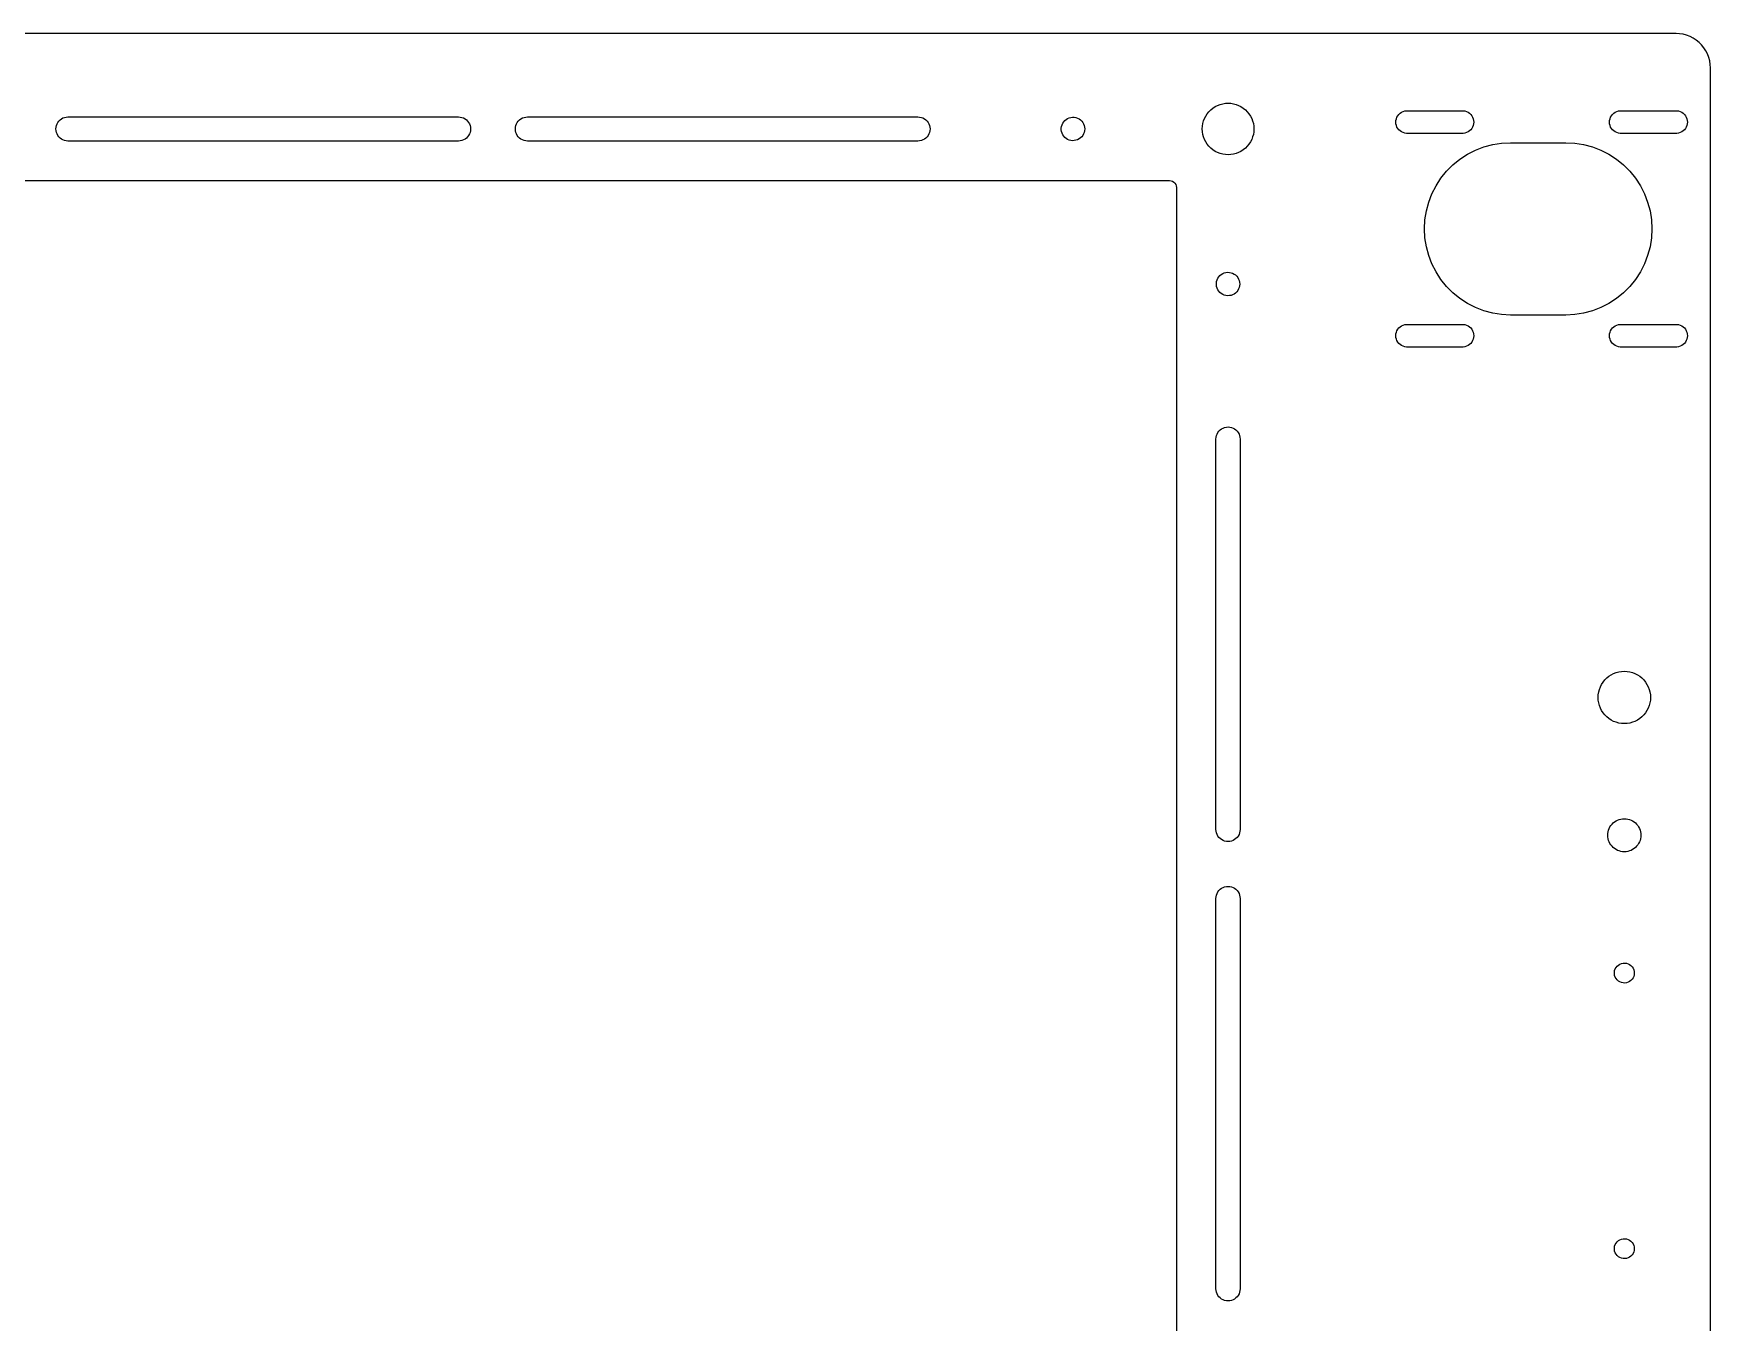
# Model space of a CAD drawing. Header units: metres. Extents: x -212 to 212, y -156 to 156.
# Drawn here: x -30.8 to 212.5, y -30.7 to 156.3 of the extents above; entities that cross this region are included whole.
import ezdxf

# ---------------------------------------------------------------- set-up
doc = ezdxf.new("R2010")
doc.units = ezdxf.units.M

msp = doc.modelspace()

# ---------------------------------------------------------------- linework, layer by layer
for p, q in [((207.5, 156.35), (-207.5, 156.35)), ((208.023, 156.323), (207.5, 156.35)), ((208.54, 156.241), (208.023, 156.323)), ((209.045, 156.105), (208.54, 156.241)), ((209.534, 155.918), (209.045, 156.105)), ((210, 155.68), (209.534, 155.918)), ((210.439, 155.395), (210, 155.68)), ((210.846, 155.066), (210.439, 155.395)), ((211.216, 154.696), (210.846, 155.066)), ((211.545, 154.289), (211.216, 154.696)), ((211.83, 153.85), (211.545, 154.289)), ((212.068, 153.384), (211.83, 153.85)), ((212.255, 152.895), (212.068, 153.384)), ((212.391, 152.39), (212.255, 152.895)), ((212.473, 151.873), (212.391, 152.39)), ((212.5, 151.35), (212.473, 151.873)), ((212.5, -151.35), (212.5, 151.35)), ((140.975, 145.926), (141.341, 146.066)), ((141.341, 146.066), (141.72, 146.168)), ((141.72, 146.168), (142.108, 146.229)), ((142.108, 146.229), (142.5, 146.25)), ((142.5, 146.25), (142.892, 146.229)), ((142.892, 146.229), (143.28, 146.168)), ((143.28, 146.168), (143.659, 146.066)), ((143.659, 146.066), (144.025, 145.926)), ((-27.3055, 143.446), (-27.1559, 143.646)), ((-27.1559, 143.646), (-26.9793, 143.823)), ((-26.9793, 143.823), (-26.7794, 143.972)), ((-26.7794, 143.972), (-26.5603, 144.092)), ((-26.5603, 144.092), (-26.3264, 144.179)), ((-26.3264, 144.179), (-26.0824, 144.232)), ((-26.0824, 144.232), (-25.8333, 144.25)), ((-25.8333, 144.25), (30.8333, 144.25)), ((30.8333, 144.25), (31.0824, 144.232)), ((31.0824, 144.232), (31.3264, 144.179)), ((31.3264, 144.179), (31.5603, 144.092)), ((31.5603, 144.092), (31.7794, 143.972)), ((31.7794, 143.972), (31.9793, 143.823)), ((31.9793, 143.823), (32.1559, 143.646)), ((32.1559, 143.646), (32.3055, 143.446)), ((39.3611, 143.446), (39.5108, 143.646)), ((39.5108, 143.646), (39.6873, 143.823)), ((39.6873, 143.823), (39.8872, 143.972)), ((39.8872, 143.972), (40.1064, 144.092)), ((40.1064, 144.092), (40.3403, 144.179)), ((40.3403, 144.179), (40.5843, 144.232)), ((40.5843, 144.232), (40.8333, 144.25)), ((40.8333, 144.25), (97.5, 144.25)), ((97.5, 144.25), (97.7491, 144.232)), ((97.7491, 144.232), (97.993, 144.179)), ((97.993, 144.179), (98.227, 144.092)), ((98.227, 144.092), (98.4461, 143.972)), ((98.4461, 143.972), (98.646, 143.823)), ((98.646, 143.823), (98.8226, 143.646)), ((98.8226, 143.646), (98.9722, 143.446)), ((118.654, 143.539), (118.82, 143.724)), ((118.82, 143.724), (119.011, 143.883)), ((119.011, 143.883), (119.223, 144.012)), ((119.223, 144.012), (119.451, 144.109)), ((119.451, 144.109), (119.691, 144.172)), ((119.691, 144.172), (119.938, 144.199)), ((119.938, 144.199), (120.186, 144.19)), ((120.186, 144.19), (120.43, 144.145)), ((120.43, 144.145), (120.665, 144.065)), ((120.665, 144.065), (120.886, 143.951)), ((120.886, 143.951), (121.087, 143.807)), ((121.087, 143.807), (121.266, 143.634)), ((121.266, 143.634), (121.418, 143.438)), ((138.832, 143.28), (138.934, 143.659)), ((138.934, 143.659), (139.074, 144.025)), ((139.074, 144.025), (139.252, 144.375)), ((139.252, 144.375), (139.466, 144.704)), ((139.466, 144.704), (139.713, 145.009)), ((139.713, 145.009), (139.991, 145.287)), ((139.991, 145.287), (140.296, 145.534)), ((140.296, 145.534), (140.625, 145.748)), ((140.625, 145.748), (140.975, 145.926)), ((144.025, 145.926), (144.375, 145.748)), ((144.375, 145.748), (144.704, 145.534)), ((144.704, 145.534), (145.009, 145.287)), ((145.009, 145.287), (145.287, 145.009)), ((145.287, 145.009), (145.534, 144.704)), ((145.534, 144.704), (145.748, 144.375)), ((145.748, 144.375), (145.926, 144.025)), ((145.926, 144.025), (146.066, 143.659)), ((146.066, 143.659), (146.168, 143.28)), ((166.85, 143.5), (166.868, 143.746)), ((166.868, 143.746), (166.923, 143.986)), ((166.923, 143.986), (167.013, 144.216)), ((167.013, 144.216), (167.137, 144.429)), ((167.137, 144.429), (167.29, 144.622)), ((167.29, 144.622), (167.471, 144.79)), ((167.471, 144.79), (167.675, 144.929)), ((167.675, 144.929), (167.897, 145.036)), ((167.897, 145.036), (168.133, 145.109)), ((168.133, 145.109), (168.377, 145.145)), ((168.377, 145.145), (176.623, 145.145)), ((176.623, 145.145), (176.867, 145.109)), ((176.867, 145.109), (177.103, 145.036)), ((177.103, 145.036), (177.325, 144.929)), ((177.325, 144.929), (177.529, 144.79)), ((177.529, 144.79), (177.71, 144.622)), ((177.71, 144.622), (177.863, 144.429)), ((177.863, 144.429), (177.987, 144.216)), ((177.987, 144.216), (178.077, 143.986)), ((178.077, 143.986), (178.132, 143.746)), ((178.132, 143.746), (178.15, 143.5)), ((197.85, 143.5), (197.868, 143.746)), ((197.868, 143.746), (197.923, 143.986)), ((197.923, 143.986), (198.013, 144.216)), ((198.013, 144.216), (198.137, 144.429)), ((198.137, 144.429), (198.29, 144.622)), ((198.29, 144.622), (198.471, 144.79)), ((198.471, 144.79), (198.675, 144.929)), ((198.675, 144.929), (198.897, 145.036)), ((198.897, 145.036), (199.133, 145.109)), ((199.133, 145.109), (199.377, 145.145)), ((199.377, 145.145), (207.623, 145.145)), ((207.623, 145.145), (207.867, 145.109)), ((207.867, 145.109), (208.103, 145.036)), ((208.103, 145.036), (208.325, 144.929)), ((208.325, 144.929), (208.529, 144.79)), ((208.529, 144.79), (208.71, 144.622)), ((208.71, 144.622), (208.863, 144.429)), ((208.863, 144.429), (208.987, 144.216)), ((208.987, 144.216), (209.077, 143.986)), ((209.077, 143.986), (209.132, 143.746)), ((209.132, 143.746), (209.15, 143.5)), ((-27.5833, 142.5), (-27.5655, 142.749)), ((-27.5655, 142.251), (-27.5833, 142.5)), ((-27.5655, 142.749), (-27.5124, 142.993)), ((-27.5124, 142.007), (-27.5655, 142.251)), ((-27.5124, 142.993), (-27.4252, 143.227)), ((-27.4252, 141.773), (-27.5124, 142.007)), ((-27.4252, 143.227), (-27.3055, 143.446)), ((-27.3055, 141.554), (-27.4252, 141.773)), ((-27.1559, 141.354), (-27.3055, 141.554)), ((-26.9793, 141.177), (-27.1559, 141.354)), ((-26.7794, 141.028), (-26.9793, 141.177)), ((31.9793, 141.177), (31.7794, 141.028)), ((32.1559, 141.354), (31.9793, 141.177)), ((32.3055, 141.554), (32.1559, 141.354)), ((32.3055, 143.446), (32.4252, 143.227)), ((32.4252, 141.773), (32.3055, 141.554)), ((32.4252, 143.227), (32.5124, 142.993)), ((32.5124, 142.007), (32.4252, 141.773)), ((32.5124, 142.993), (32.5655, 142.749)), ((32.5655, 142.251), (32.5124, 142.007)), ((32.5655, 142.749), (32.5833, 142.5)), ((32.5833, 142.5), (32.5655, 142.251)), ((39.0833, 142.5), (39.1011, 142.749)), ((39.1011, 142.251), (39.0833, 142.5)), ((39.1011, 142.749), (39.1542, 142.993)), ((39.1542, 142.007), (39.1011, 142.251)), ((39.1542, 142.993), (39.2415, 143.227)), ((39.2415, 141.773), (39.1542, 142.007)), ((39.2415, 143.227), (39.3611, 143.446)), ((39.3611, 141.554), (39.2415, 141.773)), ((39.5108, 141.354), (39.3611, 141.554)), ((39.6873, 141.177), (39.5108, 141.354)), ((39.8872, 141.028), (39.6873, 141.177)), ((98.646, 141.177), (98.4461, 141.028)), ((98.8226, 141.354), (98.646, 141.177)), ((98.9722, 141.554), (98.8226, 141.354)), ((98.9722, 143.446), (99.0919, 143.227)), ((99.0919, 141.773), (98.9722, 141.554)), ((99.0919, 143.227), (99.1791, 142.993)), ((99.1791, 142.007), (99.0919, 141.773)), ((99.1791, 142.993), (99.2322, 142.749)), ((99.2322, 142.251), (99.1791, 142.007)), ((99.2322, 142.749), (99.25, 142.5)), ((99.25, 142.5), (99.2322, 142.251)), ((118.305, 142.624), (118.341, 142.87)), ((118.305, 142.376), (118.305, 142.624)), ((118.341, 142.13), (118.305, 142.376)), ((118.341, 142.87), (118.412, 143.107)), ((118.412, 141.893), (118.341, 142.13)), ((118.412, 143.107), (118.518, 143.332)), ((118.518, 141.668), (118.412, 141.893)), ((118.518, 143.332), (118.654, 143.539)), ((118.654, 141.461), (118.518, 141.668)), ((118.82, 141.276), (118.654, 141.461)), ((119.011, 141.117), (118.82, 141.276)), ((121.087, 141.193), (120.886, 141.049)), ((121.266, 141.366), (121.087, 141.193)), ((121.418, 141.562), (121.266, 141.366)), ((121.418, 143.438), (121.539, 143.222)), ((121.539, 141.778), (121.418, 141.562)), ((121.539, 143.222), (121.628, 142.99)), ((121.628, 142.01), (121.539, 141.778)), ((121.628, 142.99), (121.682, 142.748)), ((121.682, 142.252), (121.628, 142.01)), ((121.682, 142.748), (121.7, 142.5)), ((121.7, 142.5), (121.682, 142.252)), ((138.75, 142.5), (138.771, 142.892)), ((138.771, 142.108), (138.75, 142.5)), ((138.771, 142.892), (138.832, 143.28)), ((138.832, 141.72), (138.771, 142.108)), ((138.934, 141.341), (138.832, 141.72)), ((139.074, 140.975), (138.934, 141.341)), ((146.066, 141.341), (145.926, 140.975)), ((146.168, 141.72), (146.066, 141.341)), ((146.168, 143.28), (146.229, 142.892)), ((146.229, 142.108), (146.168, 141.72)), ((146.229, 142.892), (146.25, 142.5)), ((146.25, 142.5), (146.229, 142.108)), ((166.868, 143.254), (166.85, 143.5)), ((166.923, 143.014), (166.868, 143.254)), ((167.013, 142.784), (166.923, 143.014)), ((167.137, 142.571), (167.013, 142.784)), ((167.29, 142.378), (167.137, 142.571)), ((167.471, 142.21), (167.29, 142.378)), ((167.675, 142.071), (167.471, 142.21)), ((167.897, 141.964), (167.675, 142.071)), ((168.133, 141.891), (167.897, 141.964)), ((168.377, 141.855), (168.133, 141.891)), ((176.623, 141.855), (168.377, 141.855)), ((176.867, 141.891), (176.623, 141.855)), ((177.103, 141.964), (176.867, 141.891)), ((177.325, 142.071), (177.103, 141.964)), ((177.529, 142.21), (177.325, 142.071)), ((177.71, 142.378), (177.529, 142.21)), ((177.863, 142.571), (177.71, 142.378)), ((177.987, 142.784), (177.863, 142.571)), ((178.077, 143.014), (177.987, 142.784)), ((178.132, 143.254), (178.077, 143.014)), ((178.15, 143.5), (178.132, 143.254)), ((197.868, 143.254), (197.85, 143.5)), ((197.923, 143.014), (197.868, 143.254)), ((198.013, 142.784), (197.923, 143.014)), ((198.137, 142.571), (198.013, 142.784)), ((198.29, 142.378), (198.137, 142.571)), ((198.471, 142.21), (198.29, 142.378)), ((198.675, 142.071), (198.471, 142.21)), ((198.897, 141.964), (198.675, 142.071)), ((199.133, 141.891), (198.897, 141.964)), ((199.377, 141.855), (199.133, 141.891)), ((207.623, 141.855), (199.377, 141.855)), ((207.867, 141.891), (207.623, 141.855)), ((208.103, 141.964), (207.867, 141.891)), ((208.325, 142.071), (208.103, 141.964)), ((208.529, 142.21), (208.325, 142.071)), ((208.71, 142.378), (208.529, 142.21)), ((208.863, 142.571), (208.71, 142.378)), ((208.987, 142.784), (208.863, 142.571)), ((209.077, 143.014), (208.987, 142.784)), ((209.132, 143.254), (209.077, 143.014)), ((209.15, 143.5), (209.132, 143.254)), ((-26.5603, 140.908), (-26.7794, 141.028)), ((-26.3264, 140.821), (-26.5603, 140.908)), ((-26.0824, 140.768), (-26.3264, 140.821)), ((-25.8333, 140.75), (-26.0824, 140.768)), ((30.8333, 140.75), (-25.8333, 140.75)), ((31.0824, 140.768), (30.8333, 140.75)), ((31.3264, 140.821), (31.0824, 140.768)), ((31.5603, 140.908), (31.3264, 140.821)), ((31.7794, 141.028), (31.5603, 140.908)), ((40.1064, 140.908), (39.8872, 141.028)), ((40.3403, 140.821), (40.1064, 140.908)), ((40.5843, 140.768), (40.3403, 140.821)), ((40.8333, 140.75), (40.5843, 140.768)), ((97.5, 140.75), (40.8333, 140.75)), ((97.7491, 140.768), (97.5, 140.75)), ((97.993, 140.821), (97.7491, 140.768)), ((98.227, 140.908), (97.993, 140.821)), ((98.4461, 141.028), (98.227, 140.908)), ((119.223, 140.988), (119.011, 141.117)), ((119.451, 140.891), (119.223, 140.988)), ((119.691, 140.828), (119.451, 140.891)), ((119.938, 140.801), (119.691, 140.828)), ((120.186, 140.81), (119.938, 140.801)), ((120.43, 140.855), (120.186, 140.81)), ((120.665, 140.935), (120.43, 140.855)), ((120.886, 141.049), (120.665, 140.935)), ((139.252, 140.625), (139.074, 140.975)), ((139.466, 140.296), (139.252, 140.625)), ((139.713, 139.991), (139.466, 140.296)), ((139.991, 139.713), (139.713, 139.991)), ((140.296, 139.466), (139.991, 139.713)), ((140.625, 139.252), (140.296, 139.466)), ((140.975, 139.074), (140.625, 139.252)), ((141.341, 138.934), (140.975, 139.074)), ((141.72, 138.832), (141.341, 138.934)), ((142.108, 138.771), (141.72, 138.832)), ((142.5, 138.75), (142.108, 138.771)), ((142.892, 138.771), (142.5, 138.75)), ((143.28, 138.832), (142.892, 138.771)), ((143.659, 138.934), (143.28, 138.832)), ((144.025, 139.074), (143.659, 138.934)), ((144.375, 139.252), (144.025, 139.074)), ((144.704, 139.466), (144.375, 139.252)), ((145.009, 139.713), (144.704, 139.466)), ((145.287, 139.991), (145.009, 139.713)), ((145.534, 140.296), (145.287, 139.991)), ((145.748, 140.625), (145.534, 140.296)), ((145.926, 140.975), (145.748, 140.625)), ((176.153, 138.113), (177.25, 138.825)), ((177.25, 138.825), (178.416, 139.419)), ((178.416, 139.419), (179.637, 139.888)), ((179.637, 139.888), (180.901, 140.227)), ((180.901, 140.227), (182.193, 140.432)), ((182.193, 140.432), (183.5, 140.5)), ((183.5, 140.5), (191.5, 140.5)), ((191.5, 140.5), (192.807, 140.432)), ((192.807, 140.432), (194.099, 140.227)), ((194.099, 140.227), (195.363, 139.888)), ((195.363, 139.888), (196.584, 139.419)), ((196.584, 139.419), (197.75, 138.825)), ((197.75, 138.825), (198.847, 138.113)), ((173.387, 135.347), (174.211, 136.364)), ((174.211, 136.364), (175.136, 137.289)), ((175.136, 137.289), (176.153, 138.113)), ((198.847, 138.113), (199.864, 137.289)), ((199.864, 137.289), (200.789, 136.364)), ((200.789, 136.364), (201.613, 135.347)), ((-134, 135), (134, 135)), ((134, 135), (134.223, 134.975)), ((134.223, 134.975), (134.434, 134.901)), ((134.434, 134.901), (134.623, 134.782)), ((134.623, 134.782), (134.782, 134.623)), ((134.782, 134.623), (134.901, 134.434)), ((134.901, 134.434), (134.975, 134.223)), ((134.975, 134.223), (135, 134)), ((135, 134), (135, -134)), ((172.081, 133.084), (172.675, 134.25)), ((172.675, 134.25), (173.387, 135.347)), ((201.613, 135.347), (202.325, 134.25)), ((202.325, 134.25), (202.919, 133.084)), ((171.273, 130.599), (171.612, 131.863)), ((171.612, 131.863), (172.081, 133.084)), ((202.919, 133.084), (203.388, 131.863)), ((203.388, 131.863), (203.727, 130.599)), ((171, 128), (171.068, 129.307)), ((171.068, 129.307), (171.273, 130.599)), ((203.727, 130.599), (203.932, 129.307)), ((203.932, 129.307), (204, 128)), ((171.068, 126.693), (171, 128)), ((171.273, 125.401), (171.068, 126.693)), ((203.932, 126.693), (203.727, 125.401)), ((204, 128), (203.932, 126.693)), ((171.612, 124.137), (171.273, 125.401)), ((172.081, 122.916), (171.612, 124.137)), ((203.388, 124.137), (202.919, 122.916)), ((203.727, 125.401), (203.388, 124.137)), ((141.951, 121.609), (142.191, 121.672)), ((142.191, 121.672), (142.438, 121.699)), ((142.438, 121.699), (142.686, 121.69)), ((142.686, 121.69), (142.93, 121.645)), ((172.675, 121.75), (172.081, 122.916)), ((173.387, 120.653), (172.675, 121.75)), ((202.325, 121.75), (201.613, 120.653)), ((202.919, 122.916), (202.325, 121.75)), ((140.805, 120.124), (140.841, 120.37)), ((140.805, 119.876), (140.805, 120.124)), ((140.841, 119.63), (140.805, 119.876)), ((140.841, 120.37), (140.912, 120.607)), ((140.912, 119.393), (140.841, 119.63)), ((140.912, 120.607), (141.018, 120.832)), ((141.018, 119.168), (140.912, 119.393)), ((141.018, 120.832), (141.154, 121.039)), ((141.154, 121.039), (141.32, 121.224)), ((141.32, 121.224), (141.511, 121.383)), ((141.511, 121.383), (141.723, 121.512)), ((141.723, 121.512), (141.951, 121.609)), ((142.93, 121.645), (143.165, 121.565)), ((143.165, 121.565), (143.386, 121.451)), ((143.386, 121.451), (143.587, 121.307)), ((143.587, 121.307), (143.766, 121.134)), ((143.766, 121.134), (143.918, 120.938)), ((143.918, 120.938), (144.039, 120.722)), ((144.039, 119.278), (143.918, 119.062)), ((144.039, 120.722), (144.128, 120.49)), ((144.128, 119.51), (144.039, 119.278)), ((144.128, 120.49), (144.182, 120.248)), ((144.182, 119.752), (144.128, 119.51)), ((144.182, 120.248), (144.2, 120)), ((144.2, 120), (144.182, 119.752)), ((174.211, 119.636), (173.387, 120.653)), ((175.136, 118.711), (174.211, 119.636)), ((200.789, 119.636), (199.864, 118.711)), ((201.613, 120.653), (200.789, 119.636)), ((141.154, 118.961), (141.018, 119.168)), ((141.32, 118.776), (141.154, 118.961)), ((141.511, 118.617), (141.32, 118.776)), ((141.723, 118.488), (141.511, 118.617)), ((141.951, 118.391), (141.723, 118.488)), ((142.191, 118.328), (141.951, 118.391)), ((142.438, 118.301), (142.191, 118.328)), ((142.686, 118.31), (142.438, 118.301)), ((142.93, 118.355), (142.686, 118.31)), ((143.165, 118.435), (142.93, 118.355)), ((143.386, 118.549), (143.165, 118.435)), ((143.587, 118.693), (143.386, 118.549)), ((143.766, 118.866), (143.587, 118.693)), ((143.918, 119.062), (143.766, 118.866)), ((176.153, 117.887), (175.136, 118.711)), ((177.25, 117.175), (176.153, 117.887)), ((178.416, 116.581), (177.25, 117.175)), ((197.75, 117.175), (196.584, 116.581)), ((198.847, 117.887), (197.75, 117.175)), ((199.864, 118.711), (198.847, 117.887)), ((179.637, 116.112), (178.416, 116.581)), ((180.901, 115.773), (179.637, 116.112)), ((182.193, 115.568), (180.901, 115.773)), ((183.5, 115.5), (182.193, 115.568)), ((191.5, 115.5), (183.5, 115.5)), ((192.807, 115.568), (191.5, 115.5)), ((194.099, 115.773), (192.807, 115.568)), ((195.363, 116.112), (194.099, 115.773)), ((196.584, 116.581), (195.363, 116.112)), ((166.85, 112.5), (166.868, 112.746)), ((166.868, 112.254), (166.85, 112.5)), ((166.868, 112.746), (166.923, 112.986)), ((166.923, 112.014), (166.868, 112.254)), ((166.923, 112.986), (167.013, 113.216)), ((167.013, 111.784), (166.923, 112.014)), ((167.013, 113.216), (167.137, 113.429)), ((167.137, 113.429), (167.29, 113.622)), ((167.29, 113.622), (167.471, 113.79)), ((167.471, 113.79), (167.675, 113.929)), ((167.675, 113.929), (167.897, 114.036)), ((167.897, 114.036), (168.133, 114.109)), ((168.133, 114.109), (168.377, 114.145)), ((168.377, 114.145), (176.623, 114.145)), ((176.623, 114.145), (176.867, 114.109)), ((176.867, 114.109), (177.103, 114.036)), ((177.103, 114.036), (177.325, 113.929)), ((177.325, 113.929), (177.529, 113.79)), ((177.529, 113.79), (177.71, 113.622)), ((177.71, 113.622), (177.863, 113.429)), ((177.863, 113.429), (177.987, 113.216)), ((177.987, 113.216), (178.077, 112.986)), ((178.077, 112.014), (177.987, 111.784)), ((178.077, 112.986), (178.132, 112.746)), ((178.132, 112.254), (178.077, 112.014)), ((178.132, 112.746), (178.15, 112.5)), ((178.15, 112.5), (178.132, 112.254)), ((197.85, 112.5), (197.868, 112.746)), ((197.868, 112.254), (197.85, 112.5)), ((197.868, 112.746), (197.923, 112.986)), ((197.923, 112.014), (197.868, 112.254)), ((197.923, 112.986), (198.013, 113.216)), ((198.013, 111.784), (197.923, 112.014)), ((198.013, 113.216), (198.137, 113.429)), ((198.137, 113.429), (198.29, 113.622)), ((198.29, 113.622), (198.471, 113.79)), ((198.471, 113.79), (198.675, 113.929)), ((198.675, 113.929), (198.897, 114.036)), ((198.897, 114.036), (199.133, 114.109)), ((199.133, 114.109), (199.377, 114.145)), ((199.377, 114.145), (207.623, 114.145)), ((207.623, 114.145), (207.867, 114.109)), ((207.867, 114.109), (208.103, 114.036)), ((208.103, 114.036), (208.325, 113.929)), ((208.325, 113.929), (208.529, 113.79)), ((208.529, 113.79), (208.71, 113.622)), ((208.71, 113.622), (208.863, 113.429)), ((208.863, 113.429), (208.987, 113.216)), ((208.987, 113.216), (209.077, 112.986)), ((209.077, 112.014), (208.987, 111.784)), ((209.077, 112.986), (209.132, 112.746)), ((209.132, 112.254), (209.077, 112.014)), ((209.132, 112.746), (209.15, 112.5)), ((209.15, 112.5), (209.132, 112.254)), ((167.137, 111.571), (167.013, 111.784)), ((167.29, 111.378), (167.137, 111.571)), ((167.471, 111.21), (167.29, 111.378)), ((167.675, 111.071), (167.471, 111.21)), ((167.897, 110.964), (167.675, 111.071)), ((168.133, 110.891), (167.897, 110.964)), ((168.377, 110.855), (168.133, 110.891)), ((176.623, 110.855), (168.377, 110.855)), ((176.867, 110.891), (176.623, 110.855)), ((177.103, 110.964), (176.867, 110.891)), ((177.325, 111.071), (177.103, 110.964)), ((177.529, 111.21), (177.325, 111.071)), ((177.71, 111.378), (177.529, 111.21)), ((177.863, 111.571), (177.71, 111.378)), ((177.987, 111.784), (177.863, 111.571)), ((198.137, 111.571), (198.013, 111.784)), ((198.29, 111.378), (198.137, 111.571)), ((198.471, 111.21), (198.29, 111.378)), ((198.675, 111.071), (198.471, 111.21)), ((198.897, 110.964), (198.675, 111.071)), ((199.133, 110.891), (198.897, 110.964)), ((199.377, 110.855), (199.133, 110.891)), ((207.623, 110.855), (199.377, 110.855)), ((207.867, 110.891), (207.623, 110.855)), ((208.103, 110.964), (207.867, 110.891)), ((208.325, 111.071), (208.103, 110.964)), ((208.529, 111.21), (208.325, 111.071)), ((208.71, 111.378), (208.529, 111.21)), ((208.863, 111.571), (208.71, 111.378)), ((208.987, 111.784), (208.863, 111.571)), ((140.75, 97.5), (140.768, 97.7491)), ((140.75, 40.8333), (140.75, 97.5)), ((140.768, 97.7491), (140.821, 97.993)), ((140.821, 97.993), (140.908, 98.227)), ((140.908, 98.227), (141.028, 98.4461)), ((141.028, 98.4461), (141.177, 98.646)), ((141.177, 98.646), (141.354, 98.8226)), ((141.354, 98.8226), (141.554, 98.9722)), ((141.554, 98.9722), (141.773, 99.0919)), ((141.773, 99.0919), (142.007, 99.1791)), ((142.007, 99.1791), (142.251, 99.2322)), ((142.251, 99.2322), (142.5, 99.25)), ((142.5, 99.25), (142.749, 99.2322)), ((142.749, 99.2322), (142.993, 99.1791)), ((142.993, 99.1791), (143.227, 99.0919)), ((143.227, 99.0919), (143.446, 98.9722)), ((143.446, 98.9722), (143.646, 98.8226)), ((143.646, 98.8226), (143.823, 98.646)), ((143.823, 98.646), (143.972, 98.4461)), ((143.972, 98.4461), (144.092, 98.227)), ((144.092, 98.227), (144.179, 97.993)), ((144.179, 97.993), (144.232, 97.7491)), ((144.232, 97.7491), (144.25, 97.5)), ((144.25, 97.5), (144.25, 40.8333)), ((197.766, 63.0743), (198.1, 63.2909)), ((198.1, 63.2909), (198.454, 63.4715)), ((198.454, 63.4715), (198.826, 63.614)), ((198.826, 63.614), (199.21, 63.7169)), ((199.21, 63.7169), (199.603, 63.7792)), ((199.603, 63.7792), (200, 63.8)), ((200, 63.8), (200.397, 63.7792)), ((200.397, 63.7792), (200.79, 63.7169)), ((200.79, 63.7169), (201.174, 63.614)), ((201.174, 63.614), (201.546, 63.4715)), ((201.546, 63.4715), (201.9, 63.2909)), ((201.9, 63.2909), (202.234, 63.0743)), ((196.283, 60.7901), (196.386, 61.1743)), ((196.386, 61.1743), (196.529, 61.5456)), ((196.529, 61.5456), (196.709, 61.9)), ((196.709, 61.9), (196.926, 62.2336)), ((196.926, 62.2336), (197.176, 62.5427)), ((197.176, 62.5427), (197.457, 62.8239)), ((197.457, 62.8239), (197.766, 63.0743)), ((202.234, 63.0743), (202.543, 62.8239)), ((202.543, 62.8239), (202.824, 62.5427)), ((202.824, 62.5427), (203.074, 62.2336)), ((203.074, 62.2336), (203.291, 61.9)), ((203.291, 61.9), (203.471, 61.5456)), ((203.471, 61.5456), (203.614, 61.1743)), ((203.614, 61.1743), (203.717, 60.7901)), ((196.2, 60), (196.221, 60.3972)), ((196.221, 59.6028), (196.2, 60)), ((196.221, 60.3972), (196.283, 60.7901)), ((196.283, 59.2099), (196.221, 59.6028)), ((196.386, 58.8257), (196.283, 59.2099)), ((196.529, 58.4544), (196.386, 58.8257)), ((196.709, 58.1), (196.529, 58.4544)), ((203.471, 58.4544), (203.291, 58.1)), ((203.614, 58.8257), (203.471, 58.4544)), ((203.717, 59.2099), (203.614, 58.8257)), ((203.717, 60.7901), (203.779, 60.3972)), ((203.779, 59.6028), (203.717, 59.2099)), ((203.779, 60.3972), (203.8, 60)), ((203.8, 60), (203.779, 59.6028)), ((196.926, 57.7664), (196.709, 58.1)), ((197.176, 57.4573), (196.926, 57.7664)), ((197.457, 57.176), (197.176, 57.4573)), ((197.766, 56.9257), (197.457, 57.176)), ((198.1, 56.7091), (197.766, 56.9257)), ((198.454, 56.5285), (198.1, 56.7091)), ((198.826, 56.386), (198.454, 56.5285)), ((199.21, 56.283), (198.826, 56.386)), ((199.603, 56.2208), (199.21, 56.283)), ((200, 56.2), (199.603, 56.2208)), ((200.397, 56.2208), (200, 56.2)), ((200.79, 56.283), (200.397, 56.2208)), ((201.174, 56.386), (200.79, 56.283)), ((201.546, 56.5285), (201.174, 56.386)), ((201.9, 56.7091), (201.546, 56.5285)), ((202.234, 56.9257), (201.9, 56.7091)), ((202.543, 57.176), (202.234, 56.9257)), ((202.824, 57.4573), (202.543, 57.176)), ((203.074, 57.7664), (202.824, 57.4573)), ((203.291, 58.1), (203.074, 57.7664)), ((197.922, 41.2), (198.058, 41.4107)), ((198.058, 41.4107), (198.216, 41.6059)), ((198.216, 41.6059), (198.394, 41.7835)), ((198.394, 41.7835), (198.589, 41.9416)), ((198.589, 41.9416), (198.8, 42.0785)), ((198.8, 42.0785), (199.024, 42.1925)), ((199.024, 42.1925), (199.258, 42.2825)), ((199.258, 42.2825), (199.501, 42.3475)), ((199.501, 42.3475), (199.749, 42.3868)), ((199.749, 42.3868), (200, 42.4)), ((200, 42.4), (200.251, 42.3868)), ((200.251, 42.3868), (200.499, 42.3475)), ((200.499, 42.3475), (200.742, 42.2825)), ((200.742, 42.2825), (200.976, 42.1925)), ((200.976, 42.1925), (201.2, 42.0785)), ((201.2, 42.0785), (201.411, 41.9416)), ((201.411, 41.9416), (201.606, 41.7835)), ((201.606, 41.7835), (201.784, 41.6059)), ((201.784, 41.6059), (201.942, 41.4107)), ((201.942, 41.4107), (202.078, 41.2)), ((140.768, 40.5843), (140.75, 40.8333)), ((140.821, 40.3403), (140.768, 40.5843)), ((140.908, 40.1064), (140.821, 40.3403)), ((141.028, 39.8872), (140.908, 40.1064)), ((141.177, 39.6873), (141.028, 39.8872)), ((141.354, 39.5108), (141.177, 39.6873)), ((141.554, 39.3611), (141.354, 39.5108)), ((141.773, 39.2415), (141.554, 39.3611)), ((142.007, 39.1542), (141.773, 39.2415)), ((142.251, 39.1011), (142.007, 39.1542)), ((142.5, 39.0833), (142.251, 39.1011)), ((142.749, 39.1011), (142.5, 39.0833)), ((142.993, 39.1542), (142.749, 39.1011)), ((143.227, 39.2415), (142.993, 39.1542)), ((143.446, 39.3611), (143.227, 39.2415)), ((143.646, 39.5108), (143.446, 39.3611)), ((143.823, 39.6873), (143.646, 39.5108)), ((143.972, 39.8872), (143.823, 39.6873)), ((144.092, 40.1064), (143.972, 39.8872)), ((144.179, 40.3403), (144.092, 40.1064)), ((144.232, 40.5843), (144.179, 40.3403)), ((144.25, 40.8333), (144.232, 40.5843)), ((197.6, 40), (197.613, 40.2509)), ((197.613, 39.7491), (197.6, 40)), ((197.613, 40.2509), (197.652, 40.499)), ((197.652, 39.501), (197.613, 39.7491)), ((197.652, 40.499), (197.717, 40.7416)), ((197.717, 39.2583), (197.652, 39.501)), ((197.717, 40.7416), (197.807, 40.9762)), ((197.807, 39.0238), (197.717, 39.2583)), ((197.807, 40.9762), (197.922, 41.2)), ((197.922, 38.8), (197.807, 39.0238)), ((202.078, 41.2), (202.193, 40.9762)), ((202.193, 39.0238), (202.078, 38.8)), ((202.193, 40.9762), (202.283, 40.7416)), ((202.283, 39.2583), (202.193, 39.0238)), ((202.283, 40.7416), (202.348, 40.499)), ((202.348, 39.501), (202.283, 39.2583)), ((202.348, 40.499), (202.387, 40.2509)), ((202.387, 39.7491), (202.348, 39.501)), ((202.387, 40.2509), (202.4, 40)), ((202.4, 40), (202.387, 39.7491)), ((198.058, 38.5893), (197.922, 38.8)), ((198.216, 38.3941), (198.058, 38.5893)), ((198.394, 38.2164), (198.216, 38.3941)), ((198.589, 38.0583), (198.394, 38.2164)), ((198.8, 37.9215), (198.589, 38.0583)), ((199.024, 37.8075), (198.8, 37.9215)), ((199.258, 37.7175), (199.024, 37.8075)), ((199.501, 37.6524), (199.258, 37.7175)), ((199.749, 37.6131), (199.501, 37.6524)), ((200, 37.6), (199.749, 37.6131)), ((200.251, 37.6131), (200, 37.6)), ((200.499, 37.6524), (200.251, 37.6131)), ((200.742, 37.7175), (200.499, 37.6524)), ((200.976, 37.8075), (200.742, 37.7175)), ((201.2, 37.9215), (200.976, 37.8075)), ((201.411, 38.0583), (201.2, 37.9215)), ((201.606, 38.2164), (201.411, 38.0583)), ((201.784, 38.3941), (201.606, 38.2164)), ((201.942, 38.5893), (201.784, 38.3941)), ((202.078, 38.8), (201.942, 38.5893)), ((140.908, 31.5603), (141.028, 31.7794)), ((141.028, 31.7794), (141.177, 31.9793)), ((141.177, 31.9793), (141.354, 32.1559)), ((141.354, 32.1559), (141.554, 32.3055)), ((141.554, 32.3055), (141.773, 32.4252)), ((141.773, 32.4252), (142.007, 32.5124)), ((142.007, 32.5124), (142.251, 32.5655)), ((142.251, 32.5655), (142.5, 32.5833)), ((142.5, 32.5833), (142.749, 32.5655)), ((142.749, 32.5655), (142.993, 32.5124)), ((142.993, 32.5124), (143.227, 32.4252)), ((143.227, 32.4252), (143.446, 32.3055)), ((143.446, 32.3055), (143.646, 32.1559)), ((143.646, 32.1559), (143.823, 31.9793)), ((143.823, 31.9793), (143.972, 31.7794)), ((143.972, 31.7794), (144.092, 31.5603)), ((140.75, 30.8333), (140.768, 31.0824)), ((140.75, -25.8333), (140.75, 30.8333)), ((140.768, 31.0824), (140.821, 31.3264)), ((140.821, 31.3264), (140.908, 31.5603)), ((144.092, 31.5603), (144.179, 31.3264)), ((144.179, 31.3264), (144.232, 31.0824)), ((144.232, 31.0824), (144.25, 30.8333)), ((144.25, 30.8333), (144.25, -25.8333)), ((198.555, 20.123), (198.597, 20.3654)), ((198.555, 19.877), (198.555, 20.123)), ((198.597, 19.6346), (198.555, 19.877)), ((198.597, 20.3654), (198.679, 20.5972)), ((198.679, 19.4027), (198.597, 19.6346)), ((198.679, 20.5972), (198.799, 20.812)), ((198.799, 20.812), (198.953, 21.0033)), ((198.953, 21.0033), (199.138, 21.1658)), ((199.138, 21.1658), (199.347, 21.2947)), ((199.347, 21.2947), (199.575, 21.3864)), ((199.575, 21.3864), (199.816, 21.4382)), ((199.816, 21.4382), (200.062, 21.4487)), ((200.062, 21.4487), (200.305, 21.4174)), ((200.305, 21.4174), (200.541, 21.3454)), ((200.541, 21.3454), (200.76, 21.2347)), ((200.76, 21.2347), (200.958, 21.0885)), ((200.958, 21.0885), (201.128, 20.9109)), ((201.128, 20.9109), (201.266, 20.7072)), ((201.266, 20.7072), (201.367, 20.483)), ((201.367, 19.5169), (201.266, 19.2928)), ((201.367, 20.483), (201.429, 20.245)), ((201.429, 19.7549), (201.367, 19.5169)), ((201.429, 20.245), (201.45, 20)), ((201.45, 20), (201.429, 19.7549)), ((198.799, 19.188), (198.679, 19.4027)), ((198.953, 18.9967), (198.799, 19.188)), ((199.138, 18.8342), (198.953, 18.9967)), ((199.347, 18.7052), (199.138, 18.8342)), ((199.575, 18.6136), (199.347, 18.7052)), ((199.816, 18.5617), (199.575, 18.6136)), ((200.062, 18.5513), (199.816, 18.5617)), ((200.305, 18.5825), (200.062, 18.5513)), ((200.541, 18.6546), (200.305, 18.5825)), ((200.76, 18.7653), (200.541, 18.6546)), ((200.958, 18.9115), (200.76, 18.7653)), ((201.128, 19.0891), (200.958, 18.9115)), ((201.266, 19.2928), (201.128, 19.0891)), ((198.597, -19.6346), (198.679, -19.4027)), ((198.679, -19.4027), (198.799, -19.188)), ((198.799, -19.188), (198.953, -18.9967)), ((198.953, -18.9967), (199.138, -18.8342)), ((199.138, -18.8342), (199.347, -18.7052)), ((199.347, -18.7052), (199.575, -18.6136)), ((199.575, -18.6136), (199.816, -18.5617)), ((199.816, -18.5617), (200.062, -18.5513)), ((200.062, -18.5513), (200.305, -18.5825)), ((200.305, -18.5825), (200.541, -18.6546)), ((200.541, -18.6546), (200.76, -18.7653)), ((200.76, -18.7653), (200.958, -18.9115)), ((200.958, -18.9115), (201.128, -19.0891)), ((201.128, -19.0891), (201.266, -19.2928)), ((201.266, -19.2928), (201.367, -19.5169)), ((198.555, -19.877), (198.597, -19.6346)), ((198.555, -20.123), (198.555, -19.877)), ((198.597, -20.3654), (198.555, -20.123)), ((198.679, -20.5972), (198.597, -20.3654)), ((198.799, -20.812), (198.679, -20.5972)), ((198.953, -21.0033), (198.799, -20.812)), ((199.138, -21.1658), (198.953, -21.0033)), ((199.347, -21.2947), (199.138, -21.1658)), ((199.575, -21.3864), (199.347, -21.2947)), ((199.816, -21.4382), (199.575, -21.3864)), ((200.062, -21.4487), (199.816, -21.4382)), ((200.305, -21.4174), (200.062, -21.4487)), ((200.541, -21.3454), (200.305, -21.4174)), ((200.76, -21.2347), (200.541, -21.3454)), ((200.958, -21.0885), (200.76, -21.2347)), ((201.128, -20.9109), (200.958, -21.0885)), ((201.266, -20.7072), (201.128, -20.9109)), ((201.367, -20.483), (201.266, -20.7072)), ((201.367, -19.5169), (201.429, -19.7549)), ((201.429, -20.245), (201.367, -20.483)), ((201.429, -19.7549), (201.45, -20)), ((201.45, -20), (201.429, -20.245)), ((140.768, -26.0824), (140.75, -25.8333)), ((140.821, -26.3264), (140.768, -26.0824)), ((140.908, -26.5603), (140.821, -26.3264)), ((141.028, -26.7794), (140.908, -26.5603)), ((144.092, -26.5603), (143.972, -26.7794)), ((144.179, -26.3264), (144.092, -26.5603)), ((144.232, -26.0824), (144.179, -26.3264)), ((144.25, -25.8333), (144.232, -26.0824)), ((141.177, -26.9793), (141.028, -26.7794)), ((141.354, -27.1559), (141.177, -26.9793)), ((141.554, -27.3055), (141.354, -27.1559)), ((141.773, -27.4252), (141.554, -27.3055)), ((142.007, -27.5124), (141.773, -27.4252)), ((142.251, -27.5655), (142.007, -27.5124)), ((142.5, -27.5833), (142.251, -27.5655)), ((142.749, -27.5655), (142.5, -27.5833)), ((142.993, -27.5124), (142.749, -27.5655)), ((143.227, -27.4252), (142.993, -27.5124)), ((143.446, -27.3055), (143.227, -27.4252)), ((143.646, -27.1559), (143.446, -27.3055)), ((143.823, -26.9793), (143.646, -27.1559)), ((143.972, -26.7794), (143.823, -26.9793))]:
    msp.add_line(p, q)

doc.saveas('drawing.dxf')
